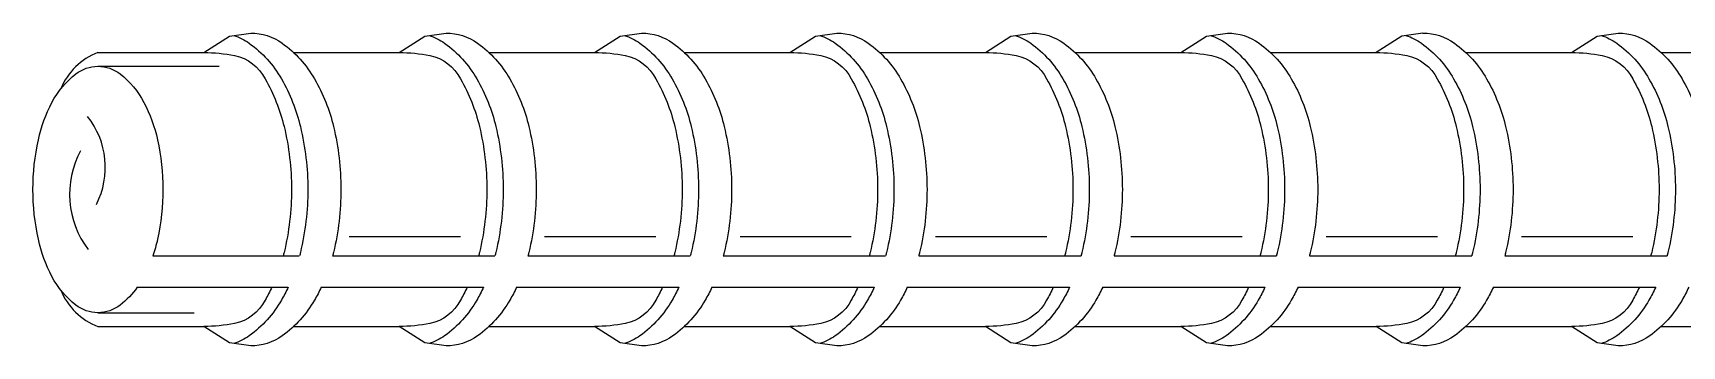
# Model space of a CAD drawing. Header units: millimetres. Extents: x 0 to 10247, y 0 to 6989.
# Drawn here: x 0 to 2273, y 2276 to 2707 of the extents above; entities that cross this region are included whole.
import ezdxf

# ---------------------------------------------------------------- set-up
doc = ezdxf.new("R2010")
doc.units = ezdxf.units.MM
doc.layers.add('4', color=4, linetype='Continuous')

msp = doc.modelspace()

# ---------------------------------------------------------------- linework, layer by layer
at = {"layer": '4'}
for p, q in [((1916.2, 2707.3), (1886.9, 2703.1)), ((1886.9, 2703.1), (1851.5, 2680.4)), ((89.6, 2680.4), (235.6, 2680.4)), ((89.6, 2661.5), (256.8, 2661.5)), ((359.4, 2680.4), (505.4, 2680.4)), ((628.7, 2680.4), (774.8, 2680.4)), ((898, 2680.4), (1044.1, 2680.4)), ((1167.4, 2680.4), (1313.4, 2680.4)), ((1436.7, 2680.4), (1582.7, 2680.4)), ((1706, 2680.4), (1852.1, 2680.4)), ((1975.3, 2680.4), (2121.4, 2680.4)), ((2244.7, 2680.4), (2390.7, 2680.4)), ((436, 2427.2), (589.5, 2427.2)), ((705.4, 2427.2), (858.8, 2427.2)), ((974.7, 2427.2), (1128.1, 2427.2)), ((1244, 2427.2), (1397.5, 2427.2)), ((1513.3, 2427.2), (1666.8, 2427.2)), ((1782.7, 2427.2), (1936.1, 2427.2)), ((2052, 2427.2), (2205.4, 2427.2)), ((165.2, 2400.3), (367, 2400.3)), ((413, 2400.3), (636.8, 2400.3)), ((682.4, 2400.3), (906.1, 2400.3)), ((951.7, 2400.3), (1175.4, 2400.3)), ((1221, 2400.3), (1444.8, 2400.3)), ((1490.3, 2400.3), (1714.1, 2400.3)), ((1759.7, 2400.3), (1983.4, 2400.3)), ((2029, 2400.3), (2252.7, 2400.3)), ((143.8, 2357.2), (351.3, 2357.2)), ((397.4, 2357.2), (621.1, 2357.2)), ((666.7, 2357.2), (890.4, 2357.2)), ((936, 2357.2), (1159.8, 2357.2)), ((1205.3, 2357.2), (1429.1, 2357.2)), ((1474.7, 2357.2), (1698.4, 2357.2)), ((1744, 2357.2), (1967.7, 2357.2)), ((2013.3, 2357.2), (2237.1, 2357.2)), ((89.6, 2322.2), (222.4, 2322.2)), ((89.6, 2303.3), (235.6, 2303.3)), ((359.4, 2303.3), (505.4, 2303.3)), ((628.7, 2303.3), (774.8, 2303.3)), ((898, 2303.3), (1044.1, 2303.3)), ((1167.4, 2303.3), (1313.4, 2303.3)), ((1436.7, 2303.3), (1582.7, 2303.3)), ((1706, 2303.3), (1852.1, 2303.3)), ((1886.9, 2280.6), (1851.5, 2303.3)), ((1975.3, 2303.3), (2121.4, 2303.3)), ((2244.7, 2303.3), (2390.7, 2303.3)), ((1916.2, 2276.4), (1886.9, 2280.6))]:
    msp.add_line(p, q, dxfattribs=at)
for points in [[(235.6, 2680.4), (270.9, 2703.1), (300.2, 2707.3, -0.156984), (343.6, 2693.3, -0.106606), (388.1, 2644.2, -0.072284), (414.3, 2578.4, -0.05869), (424.5, 2491.9, -0.05869), (414.3, 2405.3, -0.005285), (413, 2400.3, -0.106606)], [(504.9, 2680.4), (540.3, 2703.1), (569.5, 2707.3, -0.156984), (612.9, 2693.3, -0.106606), (657.4, 2644.2, -0.072284), (683.6, 2578.4, -0.05869), (693.8, 2491.9, -0.05869), (683.6, 2405.3, -0.005285), (682.4, 2400.3, -0.106606)], [(774.2, 2680.4), (809.6, 2703.1), (838.9, 2707.3, -0.156984), (882.3, 2693.3, -0.106606), (926.7, 2644.2, -0.072284), (952.9, 2578.4, -0.05869), (963.1, 2491.9, -0.05869), (952.9, 2405.3, -0.005285), (951.7, 2400.3, -0.106606)], [(1043.6, 2680.4), (1078.9, 2703.1), (1108.2, 2707.3, -0.156984), (1151.6, 2693.3, -0.106606), (1196.1, 2644.2, -0.072284), (1222.3, 2578.4, -0.05869), (1232.5, 2491.9, -0.05869), (1222.3, 2405.3, -0.005285), (1221, 2400.3, -0.106606)], [(1312.9, 2680.4), (1348.2, 2703.1), (1377.5, 2707.3, -0.156984), (1420.9, 2693.3, -0.106606), (1465.4, 2644.2, -0.072284), (1491.6, 2578.4, -0.05869), (1501.8, 2491.9, -0.05869), (1491.6, 2405.3, -0.005285), (1490.3, 2400.3, -0.106606)], [(1582.2, 2680.4), (1617.6, 2703.1), (1646.8, 2707.3, -0.156984), (1690.2, 2693.3, -0.106606), (1734.7, 2644.2, -0.072284), (1760.9, 2578.4, -0.05869), (1771.1, 2491.9, -0.05869), (1760.9, 2405.3, -0.005285), (1759.7, 2400.3, -0.106606)], [(1916.2, 2707.3, -0.156984), (1959.6, 2693.3, -0.106606), (2004, 2644.2, -0.072284), (2030.2, 2578.4, -0.05869), (2040.4, 2491.9, -0.05869), (2030.2, 2405.3, -0.005285), (2029, 2400.3, -0.106606)], [(2120.9, 2680.4), (2156.2, 2703.1), (2185.5, 2707.3, -0.156984), (2228.9, 2693.3, -0.106606), (2273.4, 2644.2, -0.072284), (2299.6, 2578.4, -0.05869), (2309.8, 2491.9, -0.05869), (2299.6, 2405.3, -0.005285), (2298.3, 2400.3, -0.106606)], [(276.7, 2704, -0.080536), (298.1, 2693.3, -0.106606), (342.5, 2644.2, -0.072284), (368.7, 2578.4, -0.05869), (378.9, 2491.9, -0.05869), (368.7, 2405.3, -0.005285), (367.5, 2400.3, -0.106606)], [(546.1, 2704, -0.080536), (567.4, 2693.3, -0.106606), (611.9, 2644.2, -0.072284), (638.1, 2578.4, -0.05869), (648.2, 2491.9, -0.05869), (638.1, 2405.3, -0.005285), (636.8, 2400.3, -0.106606)], [(815.4, 2704, -0.080536), (836.7, 2693.3, -0.106606), (881.2, 2644.2, -0.072284), (907.4, 2578.4, -0.05869), (917.6, 2491.9, -0.05869), (907.4, 2405.3, -0.005285), (906.1, 2400.3, -0.106606)], [(1084.7, 2704, -0.080536), (1106, 2693.3, -0.106606), (1150.5, 2644.2, -0.072284), (1176.7, 2578.4, -0.05869), (1186.9, 2491.9, -0.05869), (1176.7, 2405.3, -0.005285), (1175.4, 2400.3, -0.106606)], [(1354, 2704, -0.080536), (1375.4, 2693.3, -0.106606), (1419.8, 2644.2, -0.072284), (1446, 2578.4, -0.05869), (1456.2, 2491.9, -0.05869), (1446, 2405.3, -0.005285), (1444.8, 2400.3, -0.106606)], [(1623.4, 2704, -0.080536), (1644.7, 2693.3, -0.106606), (1689.2, 2644.2, -0.072284), (1715.4, 2578.4, -0.05869), (1725.5, 2491.9, -0.05869), (1715.4, 2405.3, -0.005285), (1714.1, 2400.3, -0.106606)], [(1892.7, 2704, -0.080536), (1914, 2693.3, -0.106606), (1958.5, 2644.2, -0.072284), (1984.7, 2578.4, -0.05869), (1994.9, 2491.9, -0.05869), (1984.7, 2405.3, -0.005285), (1983.4, 2400.3, -0.106606)], [(2162, 2704, -0.080536), (2183.3, 2693.3, -0.106606), (2227.8, 2644.2, -0.072284), (2254, 2578.4, -0.05869), (2264.2, 2491.9, -0.05869), (2254, 2405.3, -0.005285), (2252.7, 2400.3, -0.106606)], [(89.6, 2322.2, -0.167885), (58.9, 2332.8, -0.105329), (26.2, 2371.9, -0.067711), (7.4, 2423.4, -0.053868), (0, 2491.9, -0.053868), (7.4, 2560.3, -0.067711), (26.2, 2611.8, -0.105329), (58.9, 2650.9, -0.167885), (89.6, 2661.5, -0.167885), (120.3, 2650.9, -0.105329), (152.9, 2611.8, -0.067711), (171.7, 2560.3, -0.053868), (179.1, 2491.9, -0.053868), (171.7, 2423.4, -0.029534), (165.2, 2400.3, -0.105329)], [(235.6, 2680.4, -0.047901), (278, 2676.4, -0.22525), (320, 2644.2, -0.072284), (346.2, 2578.4, -0.05869), (356.4, 2491.9, -0.05869), (346.2, 2405.3, -0.005285), (344.9, 2400.3, -0.22525)], [(504.9, 2680.4, -0.047901), (547.3, 2676.4, -0.22525), (589.3, 2644.2, -0.072284), (615.5, 2578.4, -0.05869), (625.7, 2491.9, -0.05869), (615.5, 2405.3, -0.005285), (614.3, 2400.3, -0.22525)], [(774.2, 2680.4, -0.047901), (816.6, 2676.4, -0.22525), (858.6, 2644.2, -0.072284), (884.8, 2578.4, -0.05869), (895, 2491.9, -0.05869), (884.8, 2405.3, -0.005285), (883.6, 2400.3, -0.22525)], [(1043.6, 2680.4, -0.047901), (1085.9, 2676.4, -0.22525), (1128, 2644.2, -0.072284), (1154.2, 2578.4, -0.05869), (1164.4, 2491.9, -0.05869), (1154.2, 2405.3, -0.005285), (1152.9, 2400.3, -0.22525)], [(1312.9, 2680.4, -0.047901), (1355.3, 2676.4, -0.22525), (1397.3, 2644.2, -0.072284), (1423.5, 2578.4, -0.05869), (1433.7, 2491.9, -0.05869), (1423.5, 2405.3, -0.005285), (1422.2, 2400.3, -0.22525)], [(1582.2, 2680.4, -0.047901), (1624.6, 2676.4, -0.22525), (1666.6, 2644.2, -0.072284), (1692.8, 2578.4, -0.05869), (1703, 2491.9, -0.05869), (1692.8, 2405.3, -0.005285), (1691.6, 2400.3, -0.22525)], [(1851.5, 2680.4, -0.047901), (1893.9, 2676.4, -0.22525), (1935.9, 2644.2, -0.072284), (1962.1, 2578.4, -0.05869), (1972.3, 2491.9, -0.05869), (1962.1, 2405.3, -0.005285), (1960.9, 2400.3, -0.22525)], [(2120.9, 2680.4, -0.047901), (2163.2, 2676.4, -0.22525), (2205.3, 2644.2, -0.072284), (2231.5, 2578.4, -0.05869), (2241.7, 2491.9, -0.05869), (2231.5, 2405.3, -0.005285), (2230.2, 2400.3, -0.22525)], [(143.8, 2357.2, -0.069642), (120.3, 2332.8, -0.167885), (89.6, 2322.2, -0.167885)], [(397.4, 2357.2, -0.020276), (388.1, 2339.5, -0.106606), (343.6, 2290.4, -0.156984), (300.2, 2276.4), (270.9, 2280.6), (235.6, 2303.3)], [(329.3, 2357.2, -0.020276), (320, 2339.5, -0.22525), (278, 2307.3, -0.047901), (235.6, 2303.3)], [(351.8, 2357.2, -0.020276), (342.5, 2339.5, -0.106606), (298.1, 2290.4, -0.080536), (276.7, 2279.7, -0.156984)], [(598.6, 2357.2, -0.020276), (589.3, 2339.5, -0.22525), (547.3, 2307.3, -0.047901), (504.9, 2303.3)], [(666.7, 2357.2, -0.020276), (657.4, 2339.5, -0.106606), (612.9, 2290.4, -0.156984), (569.5, 2276.4), (540.3, 2280.6), (504.9, 2303.3)], [(621.1, 2357.2, -0.020276), (611.9, 2339.5, -0.106606), (567.4, 2290.4, -0.080536), (546.1, 2279.7, -0.156984)], [(936, 2357.2, -0.020276), (926.7, 2339.5, -0.106606), (882.3, 2290.4, -0.156984), (838.9, 2276.4), (809.6, 2280.6), (774.2, 2303.3)], [(867.9, 2357.2, -0.020276), (858.6, 2339.5, -0.22525), (816.6, 2307.3, -0.047901), (774.2, 2303.3)], [(890.4, 2357.2, -0.020276), (881.2, 2339.5, -0.106606), (836.7, 2290.4, -0.080536), (815.4, 2279.7, -0.156984)], [(1137.2, 2357.2, -0.020276), (1128, 2339.5, -0.22525), (1085.9, 2307.3, -0.047901), (1043.6, 2303.3)], [(1205.3, 2357.2, -0.020276), (1196.1, 2339.5, -0.106606), (1151.6, 2290.4, -0.156984), (1108.2, 2276.4), (1078.9, 2280.6), (1043.6, 2303.3)], [(1159.8, 2357.2, -0.020276), (1150.5, 2339.5, -0.106606), (1106, 2290.4, -0.080536), (1084.7, 2279.7, -0.156984)], [(1474.7, 2357.2, -0.020276), (1465.4, 2339.5, -0.106606), (1420.9, 2290.4, -0.156984), (1377.5, 2276.4), (1348.2, 2280.6), (1312.9, 2303.3)], [(1406.6, 2357.2, -0.020276), (1397.3, 2339.5, -0.22525), (1355.3, 2307.3, -0.047901), (1312.9, 2303.3)], [(1429.1, 2357.2, -0.020276), (1419.8, 2339.5, -0.106606), (1375.4, 2290.4, -0.080536), (1354, 2279.7, -0.156984)], [(1744, 2357.2, -0.020276), (1734.7, 2339.5, -0.106606), (1690.2, 2290.4, -0.156984), (1646.8, 2276.4), (1617.6, 2280.6), (1582.2, 2303.3)], [(1675.9, 2357.2, -0.020276), (1666.6, 2339.5, -0.22525), (1624.6, 2307.3, -0.047901), (1582.2, 2303.3)], [(1698.4, 2357.2, -0.020276), (1689.2, 2339.5, -0.106606), (1644.7, 2290.4, -0.080536), (1623.4, 2279.7, -0.156984)], [(1945.2, 2357.2, -0.020276), (1935.9, 2339.5, -0.22525), (1893.9, 2307.3, -0.047901), (1851.5, 2303.3)], [(1967.7, 2357.2, -0.020276), (1958.5, 2339.5, -0.106606), (1914, 2290.4, -0.080536), (1892.7, 2279.7, -0.156984)], [(2013.3, 2357.2, -0.020276), (2004, 2339.5, -0.106606), (1959.6, 2290.4, -0.156984), (1916.2, 2276.4, -0.156984)], [(2282.6, 2357.2, -0.020276), (2273.4, 2339.5, -0.106606), (2228.9, 2290.4, -0.156984), (2185.5, 2276.4), (2156.2, 2280.6), (2120.9, 2303.3)], [(2214.5, 2357.2, -0.020276), (2205.3, 2339.5, -0.22525), (2163.2, 2307.3, -0.047901), (2120.9, 2303.3)], [(2237.1, 2357.2, -0.020276), (2227.8, 2339.5, -0.106606), (2183.3, 2290.4, -0.080536), (2162, 2279.7, -0.156984)]]:
    msp.add_lwpolyline(points, format="xyb", dxfattribs=at)
for centre, radius, start, end in [((121.5, 2596.4), 89.9, 110.8147, 157.7259), ((-13.1, 2522.4), 112.8, 333.1289, 38.4611), ((176.2, 2485.3), 125.8, 151.5721, 217.2852), ((121.5, 2387.3), 89.9, 202.2741, 249.1853)]:
    msp.add_arc(centre, radius, start, end, dxfattribs=at)

doc.saveas('drawing.dxf')
